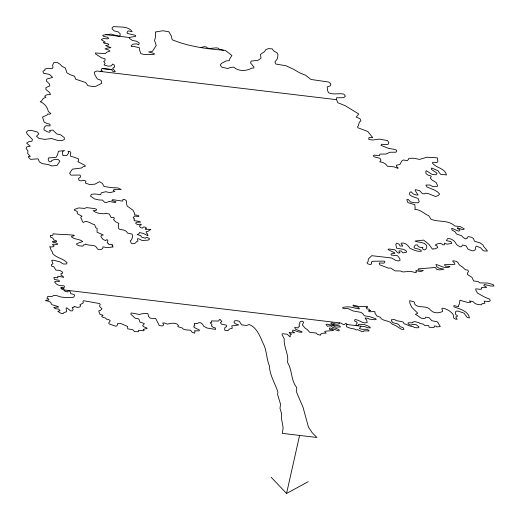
<?xml version="1.0" encoding="UTF-8"?>
<svg xmlns="http://www.w3.org/2000/svg" width="520" height="520" viewBox="0 0 520 520"><rect width="100%" height="100%" fill="white"/><g stroke="black" fill="none" stroke-linecap="round" stroke-linejoin="round"><path stroke-width="0.78" d="M360.951 326.183L359.431 328.549L362.031 329.336L366.672 329.257L368.856 330.311L369.012 330.967L363.838 330.824L363.831 331.454L361.926 331.546L357.598 329.602L356.72 329.972L355.362 329.647L354.556 328.998L350.526 328.276L346.651 326.859L346.171 325.533L347.048 324.526L365.085 326.683L367.601 327.776L370.351 327.867L370.032 327.19L367.783 325.891L363.89 324.396L358.716 324.252L358.04 325.442L356.298 325.553L356.057 324.571L357.26 322.887L356.135 321.555L354.77 321.236L354.621 319.95L355.329 319.553C359.469 319.956 362.791 323.98 367.159 322.641L366.691 320.041L365.216 318.591L365.222 317.954L368.056 318.377L369.025 319.046L374.816 319.742L376.188 319.43L375.863 318.753L369.733 316.667L364.377 315.789L362.908 313.709L360.978 312.364L353.08 310.94L347.828 308.49L345.384 308.353L344.532 308.808L342.557 307.938L342.894 307.339L346.482 306.897C350.916 306.495 354.861 308.315 359.177 308.893L359.424 308.601L358.137 307.255L354.029 306.209L352.937 305.682L353.275 305.084L358.579 306.436L367.607 306.56L367.497 307.424L366.191 307.346L366.431 308.328L367.062 308.958L369.031 309.114L369.844 310.486L370.507 310.564L368.453 310.713L368.778 311.389L369.993 311.772L374.263 311.493L375.213 312.078L374.764 312.904L376.987 316.108L380.146 317.2C381.81 320.743 387.114 320.418 390.195 322.218L392.47 324.317L395.479 325.468L401.2 329.173L402.545 329.413L403.969 329.349L403.078 327.652L399.925 326.56L399.295 325.293L397.676 323.901L392.886 322.692L391.515 321.022L391.365 319.735L394.862 319.592L396.078 320.613L401.778 321.614L403.182 322.101L404.072 323.798C407.173 324.35 409.481 326.541 412.763 326.502L414.635 327.6L417.742 327.815L418.801 327.542L418.971 326.931L416.182 324.688L413.537 324.37L411.834 324.642L411.496 325.24L408.896 324.454L407.992 323.388L408.168 322.777L412.828 322.777L412.666 322.12L414.785 321.581L419.25 322.751L419.738 323.447L423.274 324.103L424.729 325.468L428.616 325.618L429.182 327.275L433.882 327.438L434.401 326.944L434.168 325.962L436.15 326.203L436.637 326.898L440.271 326.612L437.996 322.647L436.956 321.718L431.815 320.697L429.039 317.642L425.653 317.135L425.113 318.286L423.774 318.624C420.219 318.916 418.685 315.53 415.675 314.632L415.571 314.217L417.606 313.352L417.501 312.936L411.892 307.431L409.935 303.563L409.656 300.709L413.764 301.704L414.596 302.608L414.791 304.245C418.73 308.906 426.816 304.551 430.723 310.284C433.869 313.593 438.601 313.267 442.455 311.584L442.65 310.7L441.799 308.887L442.228 308.132C446.453 308.607 450.482 311.096 453.115 314.373L453.837 318.188L455.481 319.092L457.158 319.293L455.793 317.012L457.457 316.303L457.256 315.471L455.845 314.697L455.435 313.846L455.559 311.844L456.203 311.116L458.25 311.155L464.035 313.157L467.09 317.356L469.469 317.941C468.117 310.765 459.732 309.056 453.934 306.813L453.843 305.591L458.588 306.663L458.497 305.442L459.381 304.038L459.894 300.267L467.545 302.393L470.776 302.276L469.424 300.905L473.304 301.769C475.033 304.48 478.666 304.726 481.572 304.772L482.112 303.628L484.874 303.251L484.159 301.151L488.976 301.606L490.262 300.567L489.71 299.195L484.569 297.057L477.432 293.046L475.852 290.134L475.748 288.815L480.058 289.328L481.735 288.983L481.293 288.061L482.007 287.385L486.46 287.593L486.018 286.669L483.788 285.636L484.4 284.512L491.16 286.084L494 285.987L493.22 284.589L487.793 283.069L479.817 282.88L478.185 281.593L473.623 280.943L471.848 277.245L467.454 274.541L467.356 273.221L468.481 271.505L467.928 270.133L465.406 269.724L464.003 268.469C462.41 266.227 458.874 265.882 458.25 262.88L456.56 261.372L452.881 260.715L452.868 261.586L454.532 262.977L454.857 264.322L444.379 264.706L445.387 266.13L449.865 266.448L449.748 266.87C445.094 269.36 440.349 265.356 435.955 264.459L436.722 266.728L438.809 268.067L443.931 269.224L439.699 269.913L436.696 269.341L435.351 267.436C429.787 267.943 424.112 268.489 418.509 268.794L417.904 269.919L423.319 270.459C421.135 272.168 418.392 271.206 416.052 270.465L415.786 271.193L416.553 271.609L415.942 272.733L410.54 271.323L402.981 271.947L400.322 270.978L395.018 270.887L390.825 268.099L388.407 268.138L379.678 264.803L379.243 263.01L383.897 263.133L384.963 262.061L384.287 261.111L372.879 261.267L371.312 262.061L371.663 263.517L370.825 264.615L368.024 263.959L367.159 263.088L367.049 262.639L368.108 261.573L368.368 258.986L371.748 255.691L391.45 257.94L395.791 260.416L398.567 260.969L400.107 260.228L399.692 258.505L397.534 255.73L391.235 255.086L391.027 254.222L392.294 253.325L394.829 253.311L394.726 252.883L387.991 249.561L388.901 248.937L395.063 249.886L397.676 252.817L398.58 253.025L399.997 252.779L399.165 251.947L398.95 251.082L399.529 250.835L401.278 251.043L403 252.928L406.614 252.103L406.406 251.238L405.327 250.269L402.961 249.256L396.559 248.177L395.831 244.316L396.611 243.152L398.95 244.062L400.049 245.973L402.616 246.071L402.409 245.206L401.005 243.783L401.473 243.107C405.45 242.307 408.063 245.486 409.935 248.306C413.498 249.717 417.476 252.109 421.428 251.154L420.999 250.263L418.613 249.139L415.019 248.287L413.959 247.429L414.187 246.617L415.298 245.076L417.346 244.797L418.204 246.571L419.861 247.299L422.916 247.663L422.584 248.04L422.897 249.333L424.307 249.925L425.678 249.457L426.569 247.891L426.784 246.136L426.036 244.784C423.091 241.631 418.522 242.808 414.96 241.053L423.625 240.097L428.876 244.29L432.374 249.106L433.219 249.106L433.335 248.697L435.084 248.905L437.716 247.546L436.865 245.765L435.207 245.044L437.84 243.685L440.089 243.321L441.695 243.828L442.774 244.797L444.464 244.79L444.483 243.119L446.849 244.133L451.776 243.464L450.892 241.579L446.426 240.624L447.623 238.569C451.373 238.192 455.195 241.092 456.488 244.55L460.012 246.857L461.461 246.721L462.514 244.959L466.135 245.915L467.961 249.067L471.517 250.647L473.265 250.855L475.156 249.931L475.709 246.955L476.346 246.09L480.565 247.748L483.151 250.569L484.757 251.076L487.494 250.984L483.314 245.98L483.106 245.115L480.019 242.859L474.546 241.261L473.486 238.622L471.673 237.25L468.124 236.619L467.103 237.647L467.123 238.596L465.478 238.817L463.255 237.504L461.552 235.729L456.469 233.968L455.098 231.816L452.14 230.1L451.581 228.67L451.913 228.286L458.088 231.017L459.531 230.88L460.005 230.197L459.141 229.261L457.269 228.508L457.496 227.702L461.708 229.353L463.424 229.457L464.36 228.936L460.181 226.551L454.786 226.011C448.149 219.531 438.581 222.456 430.982 219.252L428.779 215.742C423.891 213.915 420.647 209.274 414.824 209.489L415.162 208.078L414.791 204.672L407.959 202.625L406.796 199.693L408.057 199.284L410.501 201.922L414.778 202.774L418.399 202.755L419.224 201.513L418.035 198.464L411.853 196.268L409.682 194.779L409.643 192.764L410.969 191.692L413.335 193.986L416.299 195.013L418.106 195.006L416.013 191.958L415.097 190.06L415.454 189.65L419.523 190.587L422.552 193.745L424.385 193.856L425.353 193.186L428.409 193.661L435.669 196.547L438.542 195.325L439.575 193.993L437.469 191.841L434.05 189.865L427.031 187.011L425.88 185.088L429.702 184.983L432.803 186.583L435.546 186.686L437.294 186.453L437.515 185.471L436.118 182.507L432.146 180.128L430.307 178.119L431.288 176.56L430.391 175.669L428.24 175.188L426.069 173.7L425.802 171.652L426.25 170.697L432.126 174.421L436.059 174.779L437.034 173.219L431.626 169.553L431.347 168.402L431.704 167.993L438.549 171.054L438.802 172.088L440.7 174.33L446.491 174.909C444.776 167.882 435.981 168.123 432.282 162.916L433.017 162.227L436.924 162.468L437.866 161.688L437.385 157.827L426.835 157.235L419.666 159.399L413.731 158.243L408.779 158.321L408.564 159.302L407.29 160.602L403.306 160.011L401.746 161.057L399.874 164.522L396.422 165.23L396.526 166.582L398.229 168.019L397.612 168.279L394.101 166.855L387.4 166.276C385.938 163.442 382.753 162.214 379.756 161.785L380.972 160.251L380.055 158.353L374.01 156.734L373.321 155.753L374.29 155.09L379.418 155.701L379.932 154.083L386.022 154.031L389.89 152.256L395.987 152.204L396.844 151.073L396.13 149.981L394.387 149.325L388.739 148.428L380.991 145.373L381.615 144.222L385.34 144.664L388.291 144.228L388.81 142.389L387.4 140.549L379.347 139.113L372.814 139.997L368.843 139.523L368.862 137.618L372.716 137.605L367.874 131.541L357.793 127.719L357.559 126.737L358.312 125.873L359.346 122.181L360.919 120.705L359.944 118.677L356.174 117.039L358.82 114.017L345.248 105.723L337.766 102.681L336.557 99.677L336.576 97.773L343.779 97.682L345.351 96.2L343.882 94.12C338.806 92.892 333.678 95.127 328.62 92.775L327.646 90.747L327.197 86.879L330.311 85.826L330.831 83.98L328.926 82.082L310.94 79.456L305.584 75.244L299.709 72.871L293.54 69.277L285.942 65.741L275.892 64.064L274.924 62.043L277.446 58.532L277.986 54.782L277.017 52.761L273.683 50.934L272.214 48.854L268.307 48.62L265.681 49.738L264.667 51.526L260.539 54.366L260.995 58.234L258.108 60.268L251.082 61.1L250.569 62.946L253.994 67.165L253.741 68.088L251.81 68.094C246.493 71.253 238.453 71.585 233.747 67.126L230.451 67.451L227.832 68.562L221.696 67.119L220.233 65.032L221.306 63.492L225.992 60.957L229.287 60.639L229.808 58.793L231.894 55.465L225.362 50.395C207.155 48.932 189.111 46.742 172.192 39.748L171.243 35.822L168.799 31.72L162.786 30.758L155.383 32.019L155.578 36.809L154.544 40.495L156.227 45.468L152.367 51.434L148.636 51.941L154.336 53.58L154.076 54.502L144.443 54.541L140.855 53.632L139.406 49.647L139.431 47.743L133.296 46.3L131.43 46.553L131.19 45.572L133.256 44.148L136.552 43.83L138.716 44.798L139.237 42.959L136.396 41.184L132.366 40.469L129.474 38.454L129.233 37.473L105.911 34.684L102.674 35.249L103.409 36.289L107.497 37.252L108.726 38.356L107.413 38.909L103.448 38.434L101.322 39.611L105.326 42.237L103.402 42.243L104.137 43.284L108.108 43.758L108.843 44.805L105.664 45.611L110.981 47.677L107.685 48.002L105.008 48.873L108.66 50.024L109.889 51.123L106.769 52.182L105.203 53.657L95.394 52.962L95.635 53.944L101.367 57.727L105.02 58.884L104.995 60.782L103.688 61.341L105.151 63.427L104.078 64.961L108.225 66.177L111.52 65.852L112.534 64.07L114.205 64.981L114.68 66.944L112.612 68.367L115.31 71.552L113.445 71.805L112.216 70.701L111.976 69.719L109.934 69.238L102.05 68.536L101.036 70.317L102.706 71.234L100.841 71.487M271.161 477.243L286.559 493.454L299.598 435.422M339.593 322.913L338.728 324.006L335.868 324.142L332.033 322.887L330.974 323.154L330.967 323.791L333.151 324.851L339.846 325.969L340.412 326.989L335.777 327.067L332.293 325.299L326.878 324.175L326.007 324.552L327.392 326.307L329.843 325.806L331.188 326.047L332.644 327.411L336.791 328.62L338.995 329.758L339.32 330.434L338.8 330.928L329.862 327.873L329.342 328.367L329.413 329.329L332.742 329.803L333.541 330.46L325.058 331.272L324.701 331.786L326.157 333.151L322.491 333.268L320.6 334.074L320.671 335.036L320.047 335.121L317.467 334.412L316.342 333.086L309.725 332.3L307.288 329.543L305.214 328.263L302.308 324.896L303.543 322.654L303.368 321.932L302.666 321.236L300.749 321.36L299.618 322.536L299.877 323.615L298.928 324.818L299.624 326.216L298.103 327.262L298.096 327.958L294.606 327.457L295.594 329.322L302.022 331.76L301.815 332.345L298.896 332L292.936 330.057L292.37 331.389L294.664 332.807L290.576 332.755L289.211 332.241L289.387 332.963L291.473 334.262L290.024 334.88L290.375 336.323L289.978 336.888L287.203 334.191L282.302 333.691L282.016 334.711L284.232 338.741C283.433 346.885 289.01 354.113 287.521 362.421C292.422 370.078 290.693 380.192 296.699 387.491L296.641 392.399L303.043 407.303L308.432 426.998L311.896 432.334L316.869 437.489L282.321 433.362L283.147 427.817L281.339 417.768L281.548 413.491L280 408.388L280.527 404.151L277.589 394.576L277.94 392.158C275.158 383.299 269.718 375.414 269.418 365.944C266.286 358.612 266.929 350.097 262.945 343.025C259.961 336.115 256.704 327.346 249.165 324.526L246.532 325.514L241.566 324.805L239.252 321.211L236.236 320.613L234.624 320.892L233.961 322.114L235.053 323.668L238.719 324.935L231.758 325.884L232.317 328.204L229.405 329.036L227.87 330.636L224.939 330.401L224.582 328.939L224.972 327.561L226.649 326.579L226.297 325.111L221.514 324.181L220.422 322.627L221.826 321.497L220.149 319.514L219.219 319.644L218.829 321.016L211.386 320.957L211.738 322.419L210.132 322.706L212.056 324.714L211.393 325.936L213.447 327.49L215.475 327.964L215.586 329.401L207.103 328.036L203.814 326.333L202.605 324.292L200.798 322.771L198.855 322.66L197.171 323.642L194.239 323.414L194.831 325.851L193.901 325.981L194.012 327.411L199.42 329.959L199.16 330.876L194.591 330.805L194.955 331.318L194.688 333.184L192.042 332.156L190.606 330.207L185.978 329.894L183.144 329.082L182.416 328.042L178.536 326.865L177.703 326.411L178.458 325.553L176.865 323.94C173.797 322.595 170.436 323.408 167.317 324.103L164.671 323.076L162.727 322.959L163.69 324.974L162.26 325.988L159.269 325.514L155.636 318.442L152.822 318.695L150.02 318.006L148.428 316.394L148.09 313.983L147.472 313.43L141.57 313.794L139.581 314.502L131.534 312.949L130.754 313.683L130.871 314.171L135.213 318.247L138.209 318.728L139.152 319.67L139.99 322.14L144.151 323.466L144.267 323.954L142.708 325.429L142.825 325.917L144.02 326.892L146.913 327.945L147.03 328.432L143.189 329.401L144.163 330.46L143.513 330.74L138.606 330.272L138.463 331.675L134.635 331.695L132.71 329.687L127.712 328.848L127.615 326.469L120.387 323.349L117.76 323.394L117.117 325.689L115.81 326.242L109.012 323.889L108.771 322.913L110.188 320.827L109.824 320.307L108.413 319.43L106.438 319.195L105.703 318.156L102.596 317.194L101.647 316.251L103.084 315.237L100.002 314.392L98.8 311.402L99.053 310.486L100.074 310.726L102.011 308.828L99.84 306.787L99.599 305.812L100.237 304.46L99.534 303.55L83.499 300.683L82.966 301.45L83.317 302.913L79.93 304.759L80.659 305.799L79.749 306.995L77.214 307.398L74.074 306.312L74.061 307.262L72.209 307.515L73.171 309.524L72.293 310.843L70.623 310.882L67.041 307.964L66.086 307.964L66.534 311.812L64.058 312.468L63.148 313.658L61.172 313.423L57.791 311.363L60.027 310.681L58.682 309.094L55.725 308.744L54.061 307.834L53.944 307.346L58.428 307.047L58.065 306.534L52.123 304.752L51.175 303.81L50.817 302.347L48.113 301.074L45.617 300.658L45.994 300.228L48.809 299.975L48.815 299.026L47.002 298.454L47.515 296.615L52.026 296.445C55.166 293.469 58.617 297.108 62.03 297.167C65.884 297.505 70.005 297.98 73.775 297.147L74.568 295.464L74.081 294.457L70.785 293.709L70.311 291.759L68.62 290.726L67.971 291.005L67.964 291.947L64.942 291.35L64.701 290.375L61.198 288.769L60.964 287.794L63.928 288.145L64.441 286.312L63.83 285.766C60.352 285.825 56.797 285.474 54.815 282.197L54.698 281.71L56.492 281.209L59.456 281.567L59.221 280.592L58.389 280.137L54.379 279.416L53.911 277.466L57.831 277.817L57.72 276.38L58.65 276.257L63.707 277.336L62.979 276.296L61.068 275.36L61.093 273.462L62.699 273.182L62.101 271.687L59.611 270.322L55.971 270.127L53.69 266.65L51.656 266.168L51.305 264.706L52.982 263.718L51.662 260.247L53.58 260.234L59.709 261.8L63.362 264.017L66.235 264.004L67.145 262.808C63.083 258.2 56.479 258.167 52.481 253.331L52.494 252.07L51.383 250.757L49.725 246.539L50.947 247L53.417 246.669L54.184 245.895L52.475 244.744L52.975 244.172L57.038 244.498L57.72 244.03L56.537 243.1L52.63 242.086L52.468 241.436L53.541 241.248L55.588 241.806L56.634 241.54L56.479 240.89L54.048 240.045L52.754 238.004L50.85 237.38L50.368 236.691L50.382 235.436L52.91 235.339L53.008 233.779C60.034 234.637 67.262 234.286 74.243 235.294L73.905 235.885L71.624 236.321L71.455 236.931C74.711 239.642 79.443 238.83 82.758 241.514L76.739 243.627L76.641 244.562L79.014 245.791L82.934 246.181L83.434 244.978L85.267 244.647L85.605 244.056C88.719 245.797 92.183 244.692 95.355 246.168L96.817 247.605L97.292 248.924L98.358 249.366L101.543 249.353L102.739 248.391L103.005 246.85L107.023 247.644L113.23 246.968L112.177 245.895L112.099 245.57L112.749 245.648L112.515 244.673L109.48 244.628L108.784 244.387L108.381 243.393L107.159 242.931L107.939 240.897L107.536 239.909L106.23 239.746L105.807 240.643L102.966 239.441L100.783 236.34L101.634 235.261L103.324 234.988L97.071 232.193L97.091 228.339L95.849 227.792L94.627 224.731C91.026 224.003 86.944 219.667 83.382 222.365L82.466 221.858L81.594 218.92A4.7 2.139 12.7 0 1 82.076 216.3L77.298 213.681L77.24 211.464L74.198 210.08L74.367 209.469L78.618 207.928L84.624 208.41L86.502 207.61L94.542 208.572L96.466 209.274L96.623 209.924L95.94 210.392L93.145 210.691C96.395 213.35 100.367 213.642 104.241 213.753L105.742 213.382L109.226 213.954L111.215 217.581L113.542 217.308L114.173 217.932L114.244 218.888L113.562 219.356L113.88 220.025L115.564 221.722L118.853 223.457L118.255 225.589L118.632 228.469L119.997 229.502C122.811 229.853 126.269 230.061 127.556 233.083L132.1 234.097L132.691 236.535L131.566 239.785L130.221 240.806L131.261 243.139L132.366 243.744L134.069 243.549L135.122 243.282L136.903 241.449L137.937 241.098L137.384 238.83L138.638 238.739L142.09 240.494L148.213 240.123L149.559 239.103L149.24 238.433L147.44 237.588L145.86 237.633L145.359 238.206L142.129 237.347L141.167 236.678L140.933 235.709L137.15 234.546L139.022 233.747L139.529 232.544L143.24 233.383L147.589 235.56L148.024 235.372L147.303 233.714L146.322 232.967L146.172 231.686L147.862 231.413L150.878 229.411L145.275 229.294L145.451 228.683L146.497 228.417L145.931 227.403L144.56 227L143.312 227.091L142.435 228.085L140.569 227.63L139.438 226.233L139.88 225.42L141.427 224.582L140.218 224.198L137.605 224.594L135.752 223.509L136.006 222.593L136.877 222.222L140.673 222.125L139.061 221.383L134.427 220.669L133.946 219.98L134.635 218.881L133.126 217.912L134.42 216.021L138.359 216.489L138.912 216.164L138.099 215.436L134.758 214.799L134.277 214.11L134.55 213.278L133.023 210.262L127.238 206.102L126.529 203.814L126.477 200.967L125.119 199.732L123.078 199.251L122.558 201.097L112.573 199.667L111.82 200.525L115.966 201.74L115.213 202.599L109.135 201.396L106.516 202.514L104.533 202.274L102.57 200.135L98.657 199.908L94.569 198.939L90.499 196.072L91.513 194.285L94.809 193.967L100.763 194.675L101.283 192.836L105.827 191.711L109.915 192.673L114.901 191.367L113.237 190.45L113.991 189.586L121.199 189.494L117.923 187.915L112.086 187.688L104.085 186.498L102.382 183.43L99.548 181.662L94.855 184.203L89.635 184.529L85.43 183.072L85.95 181.227L84.279 180.317L81.042 180.882L79.001 180.401L78.526 178.431L80.587 177.014L80.112 175.052L70.98 175.149L69.576 173.316L72.416 169.124L81.309 168.044L83.376 166.621L85.241 166.368L85.007 165.386L77.844 161.674L78.598 160.81L78.618 158.906L72.806 156.78L70.818 156.546L70.343 154.577L70.863 152.737L70.129 151.697L68.081 151.209L68.555 153.173L66.729 155.578L62.881 155.591L62.426 151.73L64.552 150.553L58.455 151.249L57.421 154.941L56.089 157.404L48.503 157.924A12.649 5.759 12.7 0 0 49.452 161.85L51.318 161.597L51.578 160.673L54.204 159.562L57.993 159.296L59.898 161.194L57.057 165.38L51.896 165.958L48.184 164.56L42.166 163.599L39.331 161.831L38.123 158.828L30.537 159.354L28.633 157.456L28.398 156.475L30.323 156.468L27.684 153.53L27.963 150.703L26 148.564L27.014 146.776L30.251 146.211L26.618 143.156L28.685 141.733L31.922 141.167L32.5 139.568L27.339 134.186L26.37 132.165L27.937 130.683L31.232 130.364L37.427 132.054L38.837 133.894L36.511 136.234L38.974 138.437L44.986 139.392L51.519 138.508L57.766 140.446L61.678 140.673L64.298 139.562L64.324 137.657L60.749 134.843L56.661 133.881L52.852 130.091L49.556 130.41L50.291 131.45L49.536 132.314L47.489 131.833L44.161 130L43.92 129.019L44.441 127.173L46.007 125.697L49.92 125.924L50.18 125.002L49.445 123.962L47.457 123.721L44.187 122.142L42.504 117.176L47.248 114.881L47.509 113.958L49.491 114.198L50.804 113.64L48.341 111.436C47.392 106.964 44.441 103.324 40.19 101.647L41.503 101.088L43.27 98.442L45.89 97.325L44.661 96.226L46.729 94.802L50.518 94.542L49.55 92.521L45.916 89.466L45.936 87.562L49.868 85.885L49.393 83.922L46.261 80.925L46.781 79.079L52.637 77.395L49.504 74.406L43.427 73.197L42.952 71.234L45.078 70.064L44.837 69.082L48.016 68.27L51.987 68.744L53.059 67.204L52.585 65.241L53.859 62.53L57.213 62.459L60.047 64.227L62.017 66.365L65.286 67.951L66.969 72.917L70.304 74.743L74.51 76.2L75.719 79.209L85.683 82.543L87.887 85.663L91.916 86.385L95.765 86.372L101.764 83.272L101.049 80.327L97.338 78.93L94.959 75.075L94.25 72.13L96.87 71.013L336.557 99.677M286.559 493.454L308.236 481.676M201.045 47.489L204.224 46.677L206.213 46.917L207.441 48.016L209.482 48.497L216.073 47.859L218.062 48.093L219.291 49.192L223.379 50.161M105.911 34.684L111.072 34.105L118.814 36.224L120.12 35.666L120.146 33.761L118.242 31.87L114.153 30.901L112.249 29.003L112.008 28.021L113.581 26.546C119.704 27.424 128.122 25.753 132.158 31.622L128.128 30.901L127.056 32.441L127.29 33.423L135.466 35.354L135.707 36.335L129.233 37.473M63.928 288.145L60.964 287.794M333.151 324.851L334.471 325.007M102.05 68.536L111.976 69.719M63.876 289.919L340.912 323.076L342.992 324.356L344.338 324.597L345.924 323.2L347.048 324.526"/></g></svg>
